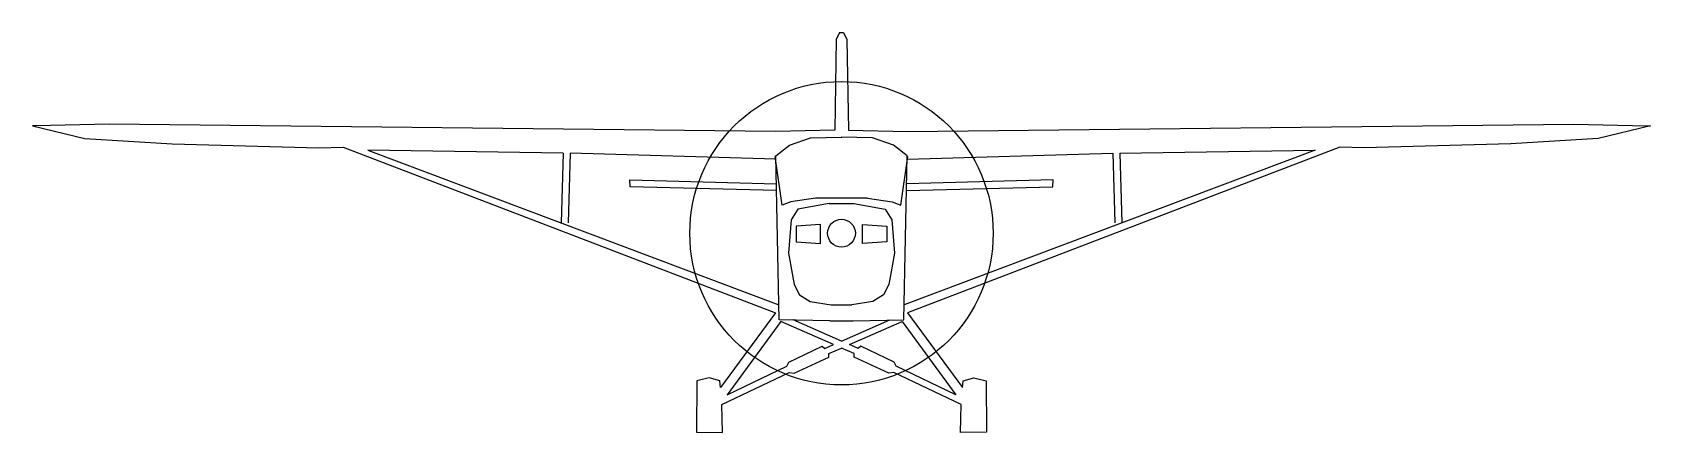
# Model space of a CAD drawing. Header units: millimetres. Extents: x -2058.7 to -2043.5, y 1849.5 to 1853.2.
import ezdxf

# ---------------------------------------------------------------- set-up
doc = ezdxf.new("R2010")
doc.units = ezdxf.units.MM
doc.header["$LTSCALE"] = 10
doc.layers.add('Aeronaves', color=2, linetype='Continuous')

msp = doc.modelspace()

# ---------------------------------------------------------------- linework, layer by layer
at = {"layer": 'Aeronaves'}
for p, q in [((-2051.179, 1853.156), (-2051.194, 1852.302)), ((-2051.148, 1853.222), (-2051.179, 1853.156)), ((-2051.148, 1853.222), (-2051.112, 1853.222)), ((-2051.112, 1853.222), (-2051.081, 1853.156)), ((-2051.081, 1853.156), (-2051.065, 1852.302)), ((-2058.716, 1852.344), (-2058.749, 1852.343)), ((-2058.749, 1852.343), (-2058.254, 1852.222)), ((-2058.027, 1852.358), (-2058.716, 1852.344)), ((-2051.752, 1852.29), (-2058.027, 1852.358)), ((-2050.507, 1852.29), (-2044.233, 1852.358)), ((-2044.233, 1852.358), (-2043.544, 1852.344)), ((-2043.511, 1852.343), (-2044.006, 1852.222)), ((-2043.544, 1852.344), (-2043.511, 1852.343)), ((-2058.254, 1852.222), (-2057.432, 1852.173)), ((-2051.194, 1852.302), (-2051.752, 1852.29)), ((-2051.618, 1852.162), (-2051.423, 1852.231)), ((-2051.423, 1852.231), (-2051.127, 1852.237)), ((-2050.837, 1852.231), (-2051.132, 1852.237)), ((-2051.065, 1852.302), (-2050.507, 1852.29)), ((-2050.641, 1852.162), (-2050.837, 1852.231)), ((-2044.006, 1852.222), (-2044.828, 1852.173)), ((-2057.432, 1852.173), (-2056.052, 1852.136)), ((-2056.052, 1852.136), (-2055.822, 1852.141)), ((-2055.822, 1852.141), (-2051.75, 1850.582)), ((-2053.752, 1852.085), (-2055.591, 1852.113)), ((-2055.591, 1852.113), (-2051.721, 1850.659)), ((-2053.752, 1852.085), (-2053.771, 1851.428)), ((-2053.686, 1852.086), (-2053.705, 1851.429)), ((-2051.747, 1852.028), (-2053.686, 1852.086)), ((-2051.688, 1851.595), (-2051.754, 1852.055)), ((-2051.748, 1852.06), (-2051.618, 1852.162)), ((-2051.716, 1850.517), (-2051.748, 1852.06)), ((-2050.512, 1852.06), (-2050.641, 1852.162)), ((-2050.572, 1851.595), (-2050.506, 1852.055)), ((-2050.544, 1850.517), (-2050.512, 1852.06)), ((-2046.669, 1852.113), (-2050.539, 1850.659)), ((-2050.513, 1852.028), (-2048.574, 1852.086)), ((-2046.438, 1852.141), (-2050.51, 1850.582)), ((-2048.574, 1852.086), (-2048.555, 1851.429)), ((-2048.508, 1852.085), (-2046.669, 1852.113)), ((-2048.508, 1852.085), (-2048.489, 1851.428)), ((-2046.208, 1852.136), (-2046.438, 1852.141)), ((-2044.828, 1852.173), (-2046.208, 1852.136)), ((-2053.121, 1851.769), (-2053.122, 1851.835)), ((-2053.122, 1851.835), (-2051.742, 1851.798)), ((-2051.741, 1851.733), (-2053.121, 1851.769)), ((-2050.519, 1851.733), (-2049.139, 1851.769)), ((-2049.137, 1851.835), (-2050.518, 1851.798)), ((-2049.139, 1851.769), (-2049.137, 1851.835)), ((-2051.606, 1851.628), (-2051.688, 1851.595)), ((-2051.376, 1851.661), (-2051.606, 1851.628)), ((-2051.246, 1851.611), (-2051.541, 1851.557)), ((-2050.884, 1851.661), (-2051.376, 1851.661)), ((-2051.246, 1851.611), (-2051.014, 1851.611)), ((-2051.014, 1851.611), (-2050.719, 1851.557)), ((-2050.884, 1851.661), (-2050.654, 1851.628)), ((-2050.654, 1851.628), (-2050.572, 1851.595)), ((-2051.604, 1851.457), (-2051.63, 1851.143)), ((-2051.541, 1851.557), (-2051.604, 1851.457)), ((-2051.327, 1851.414), (-2051.557, 1851.398)), ((-2051.327, 1851.234), (-2051.327, 1851.414)), ((-2050.933, 1851.234), (-2050.933, 1851.414)), ((-2050.933, 1851.414), (-2050.703, 1851.398)), ((-2050.719, 1851.557), (-2050.656, 1851.457)), ((-2050.656, 1851.457), (-2050.63, 1851.143)), ((-2051.557, 1851.398), (-2051.557, 1851.25)), ((-2050.703, 1851.398), (-2050.703, 1851.25)), ((-2051.63, 1851.143), (-2051.575, 1850.85)), ((-2051.557, 1851.25), (-2051.327, 1851.234)), ((-2050.703, 1851.25), (-2050.933, 1851.234)), ((-2050.63, 1851.143), (-2050.685, 1850.85)), ((-2051.575, 1850.85), (-2051.524, 1850.751)), ((-2050.685, 1850.85), (-2050.736, 1850.751)), ((-2051.524, 1850.751), (-2051.425, 1850.688)), ((-2051.425, 1850.688), (-2051.226, 1850.659)), ((-2051.226, 1850.659), (-2051.034, 1850.659)), ((-2050.835, 1850.688), (-2051.034, 1850.659)), ((-2050.736, 1850.751), (-2050.835, 1850.688)), ((-2051.75, 1850.582), (-2052.268, 1849.88)), ((-2051.701, 1850.5), (-2052.208, 1849.812)), ((-2051.24, 1850.506), (-2051.716, 1850.517)), ((-2051.205, 1850.284), (-2051.701, 1850.5)), ((-2051.13, 1850.317), (-2051.586, 1850.517)), ((-2051.24, 1850.506), (-2051.02, 1850.506)), ((-2051.13, 1850.317), (-2050.674, 1850.517)), ((-2051.055, 1850.284), (-2050.559, 1850.5)), ((-2051.02, 1850.506), (-2050.544, 1850.517)), ((-2050.559, 1850.5), (-2050.052, 1849.812)), ((-2050.51, 1850.582), (-2049.992, 1849.88)), ((-2051.626, 1850.119), (-2051.311, 1850.269)), ((-2051.311, 1850.269), (-2051.286, 1850.248)), ((-2051.286, 1850.248), (-2051.205, 1850.284)), ((-2051.25, 1850.199), (-2051.13, 1850.251)), ((-2051.249, 1850.166), (-2051.25, 1850.199)), ((-2051.01, 1850.199), (-2051.13, 1850.251)), ((-2050.973, 1850.248), (-2051.055, 1850.284)), ((-2051.011, 1850.166), (-2051.01, 1850.199)), ((-2050.948, 1850.269), (-2050.973, 1850.248)), ((-2050.634, 1850.119), (-2050.948, 1850.269)), ((-2052.208, 1849.812), (-2051.645, 1850.079)), ((-2051.645, 1850.079), (-2051.626, 1850.119)), ((-2051.577, 1850.014), (-2051.249, 1850.166)), ((-2050.683, 1850.014), (-2051.011, 1850.166)), ((-2050.614, 1850.079), (-2050.634, 1850.119)), ((-2050.052, 1849.812), (-2050.614, 1850.079)), ((-2052.492, 1849.943), (-2052.494, 1849.459)), ((-2052.375, 1849.972), (-2052.492, 1849.943)), ((-2052.275, 1849.942), (-2052.375, 1849.972)), ((-2052.268, 1849.88), (-2052.275, 1849.942)), ((-2052.258, 1849.718), (-2051.624, 1850.02)), ((-2051.624, 1850.02), (-2051.577, 1850.014)), ((-2050.636, 1850.02), (-2050.683, 1850.014)), ((-2050.002, 1849.718), (-2050.636, 1850.02)), ((-2049.992, 1849.88), (-2049.985, 1849.942)), ((-2049.985, 1849.942), (-2049.885, 1849.972)), ((-2049.885, 1849.972), (-2049.768, 1849.943)), ((-2049.768, 1849.943), (-2049.766, 1849.459)), ((-2052.252, 1849.455), (-2052.258, 1849.718)), ((-2050.008, 1849.455), (-2050.002, 1849.718)), ((-2052.494, 1849.459), (-2052.252, 1849.455)), ((-2049.766, 1849.459), (-2050.008, 1849.455))]:
    msp.add_line(p, q, dxfattribs=at)
for radius in [1.428, 0.131]:
    msp.add_circle((-2051.13, 1851.332), radius, dxfattribs=at)

doc.saveas('drawing.dxf')
